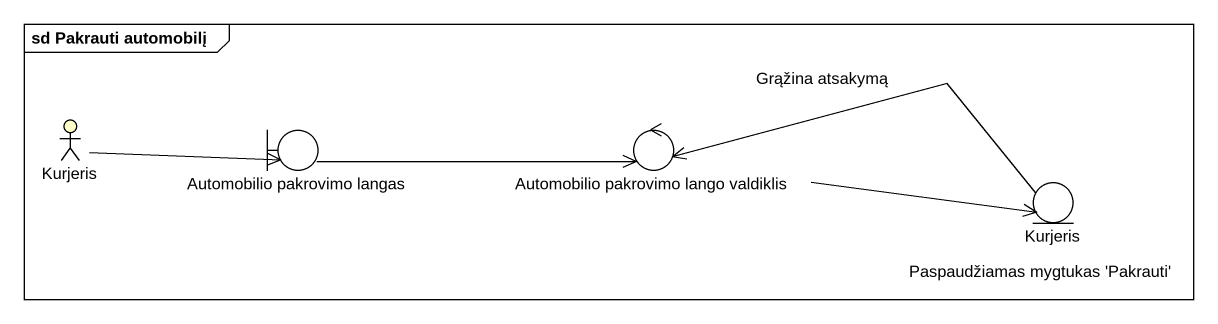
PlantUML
@startuml
mainframe sd Pakrauti automobilį
actor Kurjeris #FFFFCC
boundary "Automobilio pakrovimo langas" as Automobilio_pakrovimo_langas
control "Automobilio pakrovimo lango valdiklis" as Automobilio_pakrovimo_lango
entity "Kurjeris" as Kurjeris_2
Kurjeris -right-> Automobilio_pakrovimo_langas
Automobilio_pakrovimo_langas -right-> Automobilio_pakrovimo_lango
Automobilio_pakrovimo_lango -right-> Kurjeris_2 : Paspaudžiamas mygtukas 'Pakrauti'
Kurjeris_2 -left-> Automobilio_pakrovimo_lango : Grąžina atsakymą
@enduml
